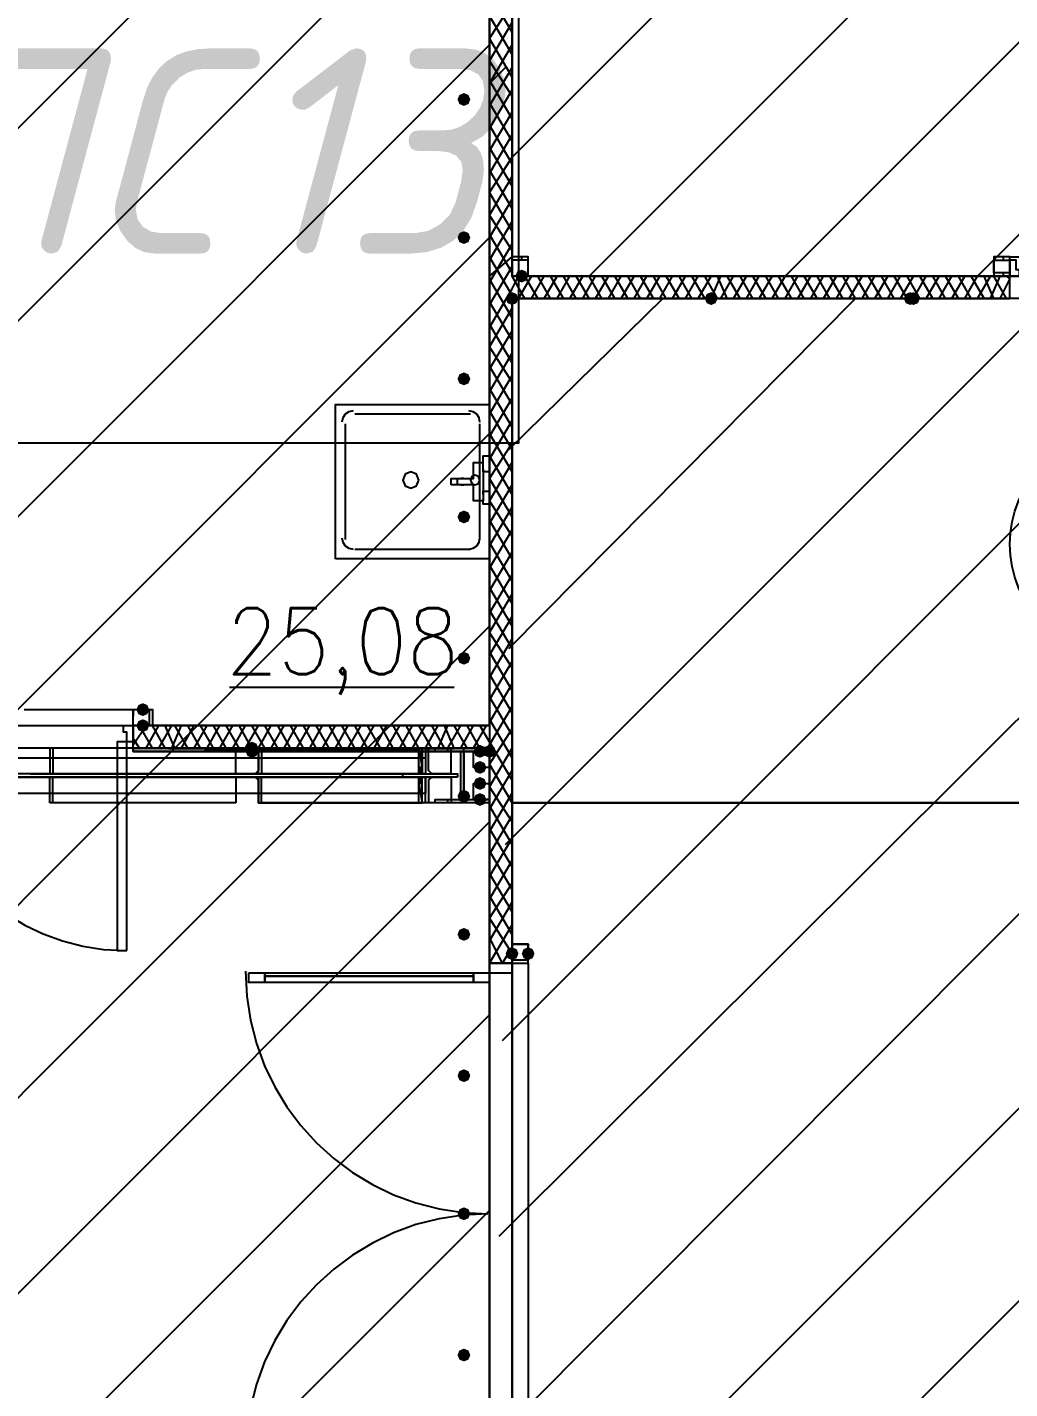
# Model space of a CAD drawing. Header units: millimetres. Extents: x 0 to 420, y 0 to 297.
# Drawn here: x 111.89 to 124.84, y 174.48 to 192.43 of the extents above; entities that cross this region are included whole.
import ezdxf

# ---------------------------------------------------------------- set-up
doc = ezdxf.new("R2010")
doc.units = ezdxf.units.MM
doc.layers.get('0').update_dxf_attribs({"linetype": 'CONTINUOUS'})
doc.styles.get("Standard").update_dxf_attribs({"font": 'STANDARD'})

msp = doc.modelspace()

# ---------------------------------------------------------------- hatches: boundary and pattern name
at = {"true_color": 0x000007}
for points in [[(112.682359, 191.876935), (111.561188, 191.876935), (110.933905, 189.541987), (110.88712, 189.466608), (110.804369, 189.441666), (110.754002, 189.451588), (110.709009, 189.481353), (110.677521, 189.52421), (110.667116, 189.572855), (110.67318, 189.613645), (111.327472, 192.047261), (111.372948, 192.122433), (111.456457, 192.147582), (112.856543, 192.147582), (112.915549, 192.139219), (112.95776, 192.114164), (112.983125, 192.07247), (112.991591, 192.014188), (112.987733, 191.975051), (112.335645, 189.541987), (112.29017, 189.466608), (112.206661, 189.441666), (112.15588, 189.451588), (112.1113, 189.481353), (112.079812, 189.52421), (112.069408, 189.572855), (112.075471, 189.613645)], [(114.167691, 189.712313), (114.226697, 189.703838), (114.268908, 189.678413), (114.294272, 189.636038), (114.302739, 189.576714), (114.294272, 189.517475), (114.268908, 189.47529), (114.226697, 189.450055), (114.167691, 189.441666), (113.571276, 189.441666), (113.434135, 189.460373), (113.312136, 189.516493), (113.205329, 189.610028), (113.113767, 189.740976), (113.058232, 189.874577), (113.039904, 190.009418), (113.054236, 190.118007), (113.415282, 191.471241), (113.46851, 191.629758), (113.538074, 191.76714), (113.623981, 191.883386), (113.726236, 191.978496), (113.844848, 192.052471), (113.979821, 192.10531), (114.131163, 192.137014), (114.29888, 192.147582), (114.819227, 192.147582), (114.878552, 192.139107), (114.920927, 192.113682), (114.946351, 192.071307), (114.954826, 192.011983), (114.946351, 191.952744), (114.920927, 191.910559), (114.878552, 191.885324), (114.819227, 191.876935), (114.225017, 191.876935), (114.107092, 191.864335), (113.998054, 191.826568), (113.897905, 191.763686), (113.806645, 191.675741), (113.737605, 191.578452), (113.695851, 191.471241), (113.333151, 190.118007), (113.318819, 190.017686), (113.342039, 189.893662), (113.411975, 189.796097), (113.516912, 189.733121), (113.644588, 189.712313)], [(115.988306, 191.66141), (115.600802, 191.364305), (115.552088, 191.340327), (115.500481, 191.337846), (115.448736, 191.354452), (115.408979, 191.388007), (115.385759, 191.434171), (115.383623, 191.489431), (115.399815, 191.538558), (115.437091, 191.57983), (116.142095, 192.118919), (116.222022, 192.147582), (116.281346, 192.139219), (116.323721, 192.114164), (116.349146, 192.07247), (116.357621, 192.014188), (116.353211, 191.975051), (115.69947, 189.541987), (115.652754, 189.466608), (115.570485, 189.441666), (115.519636, 189.451588), (115.474574, 189.481353), (115.443086, 189.52421), (115.432681, 189.572855), (115.439296, 189.613645)], [(117.74031, 190.899079), (117.813785, 190.849048), (117.866332, 190.773333), (117.897897, 190.671884), (117.908431, 190.544648), (117.888036, 190.388654), (117.815827, 190.118007), (117.74081, 189.911198), (117.636544, 189.742216), (117.503132, 189.611061), (117.340679, 189.517734), (117.150372, 189.460683), (116.93278, 189.441666), (116.409676, 189.441666), (116.350438, 189.450055), (116.308253, 189.47529), (116.283017, 189.517475), (116.274629, 189.576714), (116.283017, 189.636038), (116.308253, 189.678413), (116.350438, 189.703838), (116.409676, 189.712313), (117.004438, 189.712313), (117.175177, 189.741734), (117.335167, 189.830273), (117.462498, 189.960911), (117.535258, 190.118007), (117.606916, 190.388654), (117.629516, 190.542443), (117.608639, 190.652496), (117.546007, 190.731234), (117.44162, 190.778552), (117.295479, 190.794348), (117.051291, 190.794348), (116.992053, 190.802823), (116.949867, 190.828248), (116.924632, 190.870623), (116.916243, 190.929947), (116.924632, 190.988953), (116.949867, 191.031164), (116.992053, 191.056529), (117.051291, 191.064995), (117.369342, 191.064995), (117.486751, 191.077518), (117.595892, 191.115155), (117.696764, 191.178011), (117.789368, 191.266188), (117.857512, 191.36458), (117.897958, 191.471241), (117.914494, 191.591957), (117.893944, 191.71648), (117.832363, 191.805553), (117.729854, 191.859072), (117.586521, 191.876935), (117.061764, 191.876935), (117.00244, 191.885324), (116.960065, 191.910559), (116.93464, 191.952744), (116.926165, 192.011983), (116.93464, 192.071307), (116.960065, 192.113682), (117.00244, 192.139107), (117.061764, 192.147582), (117.660384, 192.147582), (117.807567, 192.129908), (117.934131, 192.076888), (118.040128, 191.988522), (118.12561, 191.864808), (118.176459, 191.734997), (118.193409, 191.600225), (118.176873, 191.471241), (118.106489, 191.269289), (118.010268, 191.106612), (117.888208, 190.983208)], [(117.729, 191.473667), (117.704129, 191.413871), (117.644333, 191.389), (117.584538, 191.413871), (117.559667, 191.473667), (117.584537, 191.533462), (117.644333, 191.558333), (117.704129, 191.533463)], [(117.729, 189.653333), (117.704129, 189.593537), (117.644333, 189.568667), (117.584538, 189.593537), (117.559667, 189.653333), (117.584537, 189.713129), (117.644333, 189.738), (117.704129, 189.713129)], [(118.491, 189.145333), (118.466129, 189.085537), (118.406333, 189.060667), (118.346537, 189.085537), (118.321667, 189.145333), (118.346537, 189.205129), (118.406333, 189.23), (118.466129, 189.205129)], [(117.729, 187.790667), (117.704129, 187.730871), (117.644333, 187.706), (117.584538, 187.730871), (117.559667, 187.790667), (117.584537, 187.850462), (117.644333, 187.875333), (117.704129, 187.850463)], [(117.729, 185.970333), (117.704129, 185.910537), (117.644333, 185.885667), (117.584538, 185.910537), (117.559667, 185.970333), (117.584537, 186.030129), (117.644333, 186.055), (117.704129, 186.030129)], [(117.729, 184.107667), (117.704129, 184.047871), (117.644333, 184.023), (117.584538, 184.047871), (117.559667, 184.107667), (117.584537, 184.167462), (117.644333, 184.192333), (117.704129, 184.167463)], [(113.495667, 183.430333), (113.470796, 183.370537), (113.411, 183.345667), (113.351204, 183.370537), (113.326333, 183.430333), (113.351204, 183.490129), (113.411, 183.515), (113.470796, 183.490129)], [(113.495667, 183.218667), (113.470796, 183.158871), (113.411, 183.134), (113.351204, 183.158871), (113.326333, 183.218667), (113.351204, 183.278462), (113.411, 183.303333), (113.470796, 183.278463)], [(117.940667, 182.88), (117.915796, 182.820204), (117.856, 182.795333), (117.796204, 182.820204), (117.771333, 182.88), (117.796204, 182.939796), (117.856, 182.964667), (117.915796, 182.939796)], [(117.940667, 182.668333), (117.915796, 182.608537), (117.856, 182.583667), (117.796204, 182.608537), (117.771333, 182.668333), (117.796204, 182.728129), (117.856, 182.753), (117.915796, 182.728129)], [(117.729, 182.287333), (117.704129, 182.227537), (117.644333, 182.202667), (117.584538, 182.227537), (117.559667, 182.287333), (117.584537, 182.347129), (117.644333, 182.372), (117.704129, 182.347129)], [(117.940667, 182.456667), (117.915796, 182.396871), (117.856, 182.372), (117.796204, 182.396871), (117.771333, 182.456667), (117.796204, 182.516462), (117.856, 182.541333), (117.915796, 182.516463)], [(117.940667, 182.245), (117.915796, 182.185204), (117.856, 182.160333), (117.796204, 182.185204), (117.771333, 182.245), (117.796204, 182.304796), (117.856, 182.329667), (117.915796, 182.304796)], [(117.729, 180.467), (117.704129, 180.407204), (117.644333, 180.382333), (117.584538, 180.407204), (117.559667, 180.467), (117.584537, 180.526796), (117.644333, 180.551667), (117.704129, 180.526796)], [(118.364, 180.213), (118.339129, 180.153204), (118.279333, 180.128333), (118.219538, 180.153204), (118.194667, 180.213), (118.219537, 180.272796), (118.279333, 180.297667), (118.339129, 180.272796)], [(118.575667, 180.213), (118.550796, 180.153204), (118.491, 180.128333), (118.431204, 180.153204), (118.406333, 180.213), (118.431204, 180.272796), (118.491, 180.297667), (118.550796, 180.272796)], [(117.729, 178.604333), (117.704129, 178.544537), (117.644333, 178.519667), (117.584538, 178.544537), (117.559667, 178.604333), (117.584537, 178.664129), (117.644333, 178.689), (117.704129, 178.664129)], [(117.729, 176.784), (117.704129, 176.724204), (117.644333, 176.699333), (117.584538, 176.724204), (117.559667, 176.784), (117.584537, 176.843796), (117.644333, 176.868667), (117.704129, 176.843796)], [(117.729, 174.921333), (117.704129, 174.861537), (117.644333, 174.836667), (117.584538, 174.861537), (117.559667, 174.921333), (117.584537, 174.981129), (117.644333, 175.006), (117.704129, 174.981129)]]:
    msp.add_hatch(color=0, dxfattribs=at).paths.add_polyline_path(points, flags=0)
at = {"true_color": 0x0000fe}
for points in [[(118.364, 188.849), (118.339129, 188.789204), (118.279333, 188.764333), (118.219538, 188.789204), (118.194667, 188.849), (118.219537, 188.908796), (118.279333, 188.933667), (118.339129, 188.908796)], [(118.364, 188.849), (118.339129, 188.789204), (118.279333, 188.764333), (118.219538, 188.789204), (118.194667, 188.849), (118.219537, 188.908796), (118.279333, 188.933667), (118.339129, 188.908796)], [(120.988667, 188.849), (120.963796, 188.789204), (120.904, 188.764333), (120.844204, 188.789204), (120.819333, 188.849), (120.844204, 188.908796), (120.904, 188.933667), (120.963796, 188.908796)], [(120.988667, 188.849), (120.963796, 188.789204), (120.904, 188.764333), (120.844204, 188.789204), (120.819333, 188.849), (120.844204, 188.908796), (120.904, 188.933667), (120.963796, 188.908796)], [(123.613333, 188.849), (123.588463, 188.789204), (123.528667, 188.764333), (123.468871, 188.789204), (123.444, 188.849), (123.468871, 188.908796), (123.528667, 188.933667), (123.588462, 188.908796)], [(123.655667, 188.849), (123.630796, 188.789204), (123.571, 188.764333), (123.511204, 188.789204), (123.486333, 188.849), (123.511204, 188.908796), (123.571, 188.933667), (123.630796, 188.908796)], [(114.935, 182.922333), (114.910129, 182.862537), (114.850333, 182.837667), (114.790538, 182.862537), (114.765667, 182.922333), (114.790537, 182.982129), (114.850333, 183.007), (114.910129, 182.982129)], [(114.935, 182.88), (114.910129, 182.820204), (114.850333, 182.795333), (114.790538, 182.820204), (114.765667, 182.88), (114.790537, 182.939796), (114.850333, 182.964667), (114.910129, 182.939796)], [(118.067667, 182.88), (118.042796, 182.820204), (117.983, 182.795333), (117.923204, 182.820204), (117.898333, 182.88), (117.923204, 182.939796), (117.983, 182.964667), (118.042796, 182.939796)]]:
    msp.add_hatch(color=0, dxfattribs=at).paths.add_polyline_path(points, flags=0)
at = {"true_color": 0x000007}
h = msp.add_hatch(color=0, dxfattribs=at)
h.paths.add_polyline_path([(118.279333, 188.849), (124.841, 188.849)], flags=0)
h.paths.add_polyline_path([(124.841, 188.849), (118.279333, 188.849)], flags=0)
h = msp.add_hatch(color=0, dxfattribs=at)
h.paths.add_polyline_path([(117.983, 182.922333), (113.284, 182.922333), (117.983, 182.88)], flags=0)
h.paths.add_polyline_path([(113.284, 182.922333), (117.983, 182.88), (113.284, 182.88)], flags=0)
at = {"true_color": 0x000062}
for points in [[(117.094, 182.922333), (117.051667, 182.922333)], [(116.755333, 182.583667), (116.797667, 182.583667)], [(117.051667, 182.583667), (117.094, 182.583667)], [(116.755333, 182.541333), (116.797667, 182.541333)]]:
    msp.add_hatch(color=0, dxfattribs=at).paths.add_polyline_path(points, flags=0)
h = msp.add_hatch(color=0, dxfattribs=at)
h.paths.add_polyline_path([(117.094, 182.922333), (117.051667, 182.922333), (117.094, 182.668333)], flags=0)
h.paths.add_polyline_path([(117.051667, 182.922333), (117.094, 182.668333), (117.051667, 182.668333)], flags=0)
h = msp.add_hatch(color=0, dxfattribs=at)
h.paths.add_polyline_path([(117.094, 182.583667), (116.755333, 182.583667)], flags=0)
h.paths.add_polyline_path([(116.755333, 182.583667), (117.094, 182.583667)], flags=0)
h.paths.add_polyline_path([(117.094, 182.583667), (116.755333, 182.583667)], flags=0)
h.paths.add_polyline_path([(117.094, 182.583667), (116.755333, 182.583667), (116.713, 182.583667)], flags=0)
h = msp.add_hatch(color=0, dxfattribs=at)
h.paths.add_polyline_path([(116.713, 182.583667), (117.094, 182.583667)], flags=0)
h.paths.add_polyline_path([(117.094, 182.583667), (116.713, 182.583667)], flags=0)
h.paths.add_polyline_path([(117.094, 182.583667), (116.713, 182.583667)], flags=0)
h.paths.add_polyline_path([(116.713, 182.583667), (117.094, 182.583667)], flags=0)
h.paths.add_polyline_path([(117.094, 182.583667), (116.713, 182.583667)], flags=0)
h.paths.add_polyline_path([(117.094, 182.583667), (116.713, 182.583667)], flags=0)
h.paths.add_polyline_path([(116.713, 182.583667), (117.094, 182.583667)], flags=0)
h.paths.add_polyline_path([(117.094, 182.583667), (116.713, 182.583667)], flags=0)
h = msp.add_hatch(color=0, dxfattribs=at)
h.paths.add_polyline_path([(116.755333, 182.583667), (116.797667, 182.583667)], flags=0)
h.paths.add_polyline_path([(116.797667, 182.583667), (116.755333, 182.583667)], flags=0)
h = msp.add_hatch(color=0, dxfattribs=at)
h.paths.add_polyline_path([(117.094, 182.626), (117.051667, 182.626), (117.094, 182.583667)], flags=0)
h.paths.add_polyline_path([(117.051667, 182.626), (117.094, 182.583667), (117.051667, 182.583667)], flags=0)
h.paths.add_polyline_path([(117.094, 182.583667), (117.051667, 182.583667), (116.797667, 182.583667)], flags=0)
h = msp.add_hatch(color=0, dxfattribs=at)
h.paths.add_polyline_path([(117.094, 182.668333), (117.051667, 182.668333), (117.094, 182.626)], flags=0)
h.paths.add_polyline_path([(117.051667, 182.668333), (117.094, 182.626), (117.051667, 182.626)], flags=0)
h.paths.add_polyline_path([(117.094, 182.626), (117.051667, 182.626)], flags=0)
h.paths.add_polyline_path([(117.051667, 182.626), (117.094, 182.626)], flags=0)
h.paths.add_polyline_path([(117.094, 182.626), (117.051667, 182.626)], flags=0)
h.paths.add_polyline_path([(117.094, 182.626), (117.051667, 182.626)], flags=0)
h.paths.add_polyline_path([(117.051667, 182.626), (117.094, 182.626)], flags=0)
h.paths.add_polyline_path([(117.094, 182.626), (117.051667, 182.626)], flags=0)
h = msp.add_hatch(color=0, dxfattribs=at)
h.paths.add_polyline_path([(117.094, 182.541333), (116.713, 182.541333)], flags=0)
h.paths.add_polyline_path([(116.713, 182.541333), (117.094, 182.541333)], flags=0)
h.paths.add_polyline_path([(117.094, 182.541333), (116.713, 182.541333)], flags=0)
h.paths.add_polyline_path([(117.094, 182.541333), (116.713, 182.541333)], flags=0)
h.paths.add_polyline_path([(116.713, 182.541333), (117.094, 182.541333)], flags=0)
h.paths.add_polyline_path([(117.094, 182.541333), (116.713, 182.541333)], flags=0)
h.paths.add_polyline_path([(117.094, 182.541333), (116.713, 182.541333)], flags=0)
h.paths.add_polyline_path([(116.713, 182.541333), (117.094, 182.541333)], flags=0)
h.paths.add_polyline_path([(117.094, 182.541333), (116.713, 182.541333)], flags=0)
h.paths.add_polyline_path([(117.094, 182.541333), (116.713, 182.541333), (116.755333, 182.541333)], flags=0)
h = msp.add_hatch(color=0, dxfattribs=at)
h.paths.add_polyline_path([(116.755333, 182.541333), (117.094, 182.541333)], flags=0)
h.paths.add_polyline_path([(117.094, 182.541333), (116.755333, 182.541333)], flags=0)
h = msp.add_hatch(color=0, dxfattribs=at)
h.paths.add_polyline_path([(116.755333, 182.541333), (116.797667, 182.541333)], flags=0)
h.paths.add_polyline_path([(116.797667, 182.541333), (116.755333, 182.541333)], flags=0)
h = msp.add_hatch(color=0, dxfattribs=at)
h.paths.add_polyline_path([(117.094, 182.541333), (116.797667, 182.541333)], flags=0)
h.paths.add_polyline_path([(116.797667, 182.541333), (117.094, 182.541333), (117.051667, 182.541333)], flags=0)
h = msp.add_hatch(color=0, dxfattribs=at)
h.paths.add_polyline_path([(117.094, 182.541333), (117.051667, 182.541333), (117.094, 182.499)], flags=0)
h.paths.add_polyline_path([(117.051667, 182.541333), (117.094, 182.499), (117.051667, 182.499)], flags=0)
h.paths.add_polyline_path([(117.094, 182.499), (117.051667, 182.499)], flags=0)
h.paths.add_polyline_path([(117.051667, 182.499), (117.094, 182.499)], flags=0)
h.paths.add_polyline_path([(117.094, 182.499), (117.051667, 182.499)], flags=0)
h.paths.add_polyline_path([(117.094, 182.499), (117.051667, 182.499)], flags=0)
h.paths.add_polyline_path([(117.051667, 182.499), (117.094, 182.499)], flags=0)
h.paths.add_polyline_path([(117.094, 182.499), (117.051667, 182.499)], flags=0)
h = msp.add_hatch(color=0, dxfattribs=at)
h.paths.add_polyline_path([(117.094, 182.499), (117.051667, 182.499), (117.094, 182.456667)], flags=0)
h.paths.add_polyline_path([(117.051667, 182.499), (117.094, 182.456667), (117.051667, 182.456667)], flags=0)

# ---------------------------------------------------------------- linework, layer by layer
at = {"color": 0, "true_color": 0x000005}
for points in [[(118.279335, 190.711666), (162.687001, 235.076999)], [(119.295335, 189.145333), (165.227001, 235.076999)], [(121.877668, 189.145333), (167.809334, 235.076999)], [(124.417668, 189.145333), (170.349334, 235.076999)]]:
    msp.add_lwpolyline(points, dxfattribs=at)
at = {"color": 0, "true_color": 0x000098}
msp.add_lwpolyline([(117.983, 200.321333), (105.664, 200.321333), (105.664, 183.218667), (117.983, 183.218667)], close=True, dxfattribs=at)
at = {"color": 0, "true_color": 0x00001e}
msp.add_lwpolyline([(105.664001, 200.321333), (117.983001, 200.321333), (117.983001, 153.204333), (105.664001, 153.204333)], close=True, dxfattribs=at)
at = {"color": 0, "true_color": 0x000007}
for points in [[(117.983, 200.321333), (117.983, 183.218667)], [(118.279333, 189.145333), (118.279333, 200.321333)], [(118.279333, 192.362667), (117.983, 192.870667)], [(117.983, 192.278), (118.279333, 192.743667)], [(118.279333, 192.066333), (117.983, 192.574333)], [(117.983, 191.981667), (118.279333, 192.489667)], [(118.279333, 191.77), (117.983, 192.278)], [(117.983, 191.685333), (118.279333, 192.193333)], [(118.279333, 191.516), (117.983, 191.981667)], [(117.983, 191.389), (118.279333, 191.897)], [(118.279333, 191.219667), (117.983, 191.727667)], [(117.983, 191.092667), (118.279333, 191.600667)], [(118.279333, 190.923333), (117.983, 191.431333)], [(117.983, 190.796333), (118.279333, 191.304333)], [(118.279333, 190.627), (117.983, 191.135)], [(117.983, 190.5), (118.279333, 191.008)], [(118.279333, 190.330667), (117.983, 190.838667)], [(117.983, 190.246), (118.279333, 190.711667)], [(118.279333, 190.034333), (117.983, 190.542333)], [(117.983, 189.949667), (118.279333, 190.457667)], [(118.279333, 189.738), (117.983, 190.246)], [(117.983, 189.653333), (118.279333, 190.161333)], [(118.279333, 189.484), (117.983, 189.949667)], [(117.983, 189.357), (118.279333, 189.865)], [(118.279333, 189.187667), (117.983, 189.695667)], [(117.983, 189.060667), (118.279333, 189.568667)], [(118.279333, 188.891333), (117.983, 189.399333)], [(118.406333, 189.357), (118.406333, 189.399333)], [(124.756333, 189.357), (124.756333, 189.399333)], [(124.841, 189.272333), (124.841, 189.399333), (126.322667, 189.399333)], [(117.983, 188.764333), (118.279333, 189.272333)], [(124.756333, 189.145333), (124.756333, 189.187667)], [(126.322667, 189.145333), (124.841, 189.145333), (124.841, 189.272333)], [(118.279333, 188.595), (117.983, 189.103)], [(118.279333, 188.976), (118.364, 189.145333)], [(118.448667, 188.849), (118.279333, 189.145333)], [(124.841, 189.145333), (118.279333, 189.145333)], [(118.364, 188.849), (118.533333, 189.145333)], [(118.618, 188.849), (118.448667, 189.145333)], [(118.533333, 188.849), (118.702667, 189.145333)], [(118.787333, 188.849), (118.618, 189.145333)], [(118.702667, 188.849), (118.872, 189.145333)], [(118.956667, 188.849), (118.787333, 189.145333)], [(118.872, 188.849), (119.041333, 189.145333)], [(119.126, 188.849), (118.956667, 189.145333)], [(119.041333, 188.849), (119.210667, 189.145333)], [(119.295333, 188.849), (119.126, 189.145333)], [(119.210667, 188.849), (119.38, 189.145333)], [(119.464667, 188.849), (119.295333, 189.145333)], [(119.38, 188.849), (119.549333, 189.145333)], [(119.634, 188.849), (119.464667, 189.145333)], [(119.549333, 188.849), (119.718667, 189.145333)], [(119.803333, 188.849), (119.634, 189.145333)], [(119.718667, 188.849), (119.888, 189.145333)], [(119.972667, 188.849), (119.803333, 189.145333)], [(119.888, 188.849), (120.057333, 189.145333)], [(120.142, 188.849), (119.972667, 189.145333)], [(120.057333, 188.849), (120.226667, 189.145333)], [(120.311333, 188.849), (120.142, 189.145333)], [(120.226667, 188.849), (120.396, 189.145333)], [(120.480667, 188.849), (120.311333, 189.145333)], [(120.396, 188.849), (120.565333, 189.145333)], [(120.65, 188.849), (120.480667, 189.145333)], [(120.565333, 188.849), (120.734667, 189.145333)], [(120.819333, 188.849), (120.65, 189.145333)], [(120.734667, 188.849), (120.904, 189.145333)], [(120.988667, 188.849), (120.819333, 189.145333)], [(120.904, 188.849), (121.031, 189.145333)], [(121.115667, 188.849), (120.988667, 189.145333)], [(121.031, 188.849), (121.200333, 189.145333)], [(121.285, 188.849), (121.115667, 189.145333)], [(121.200333, 188.849), (121.369667, 189.145333)], [(121.454333, 188.849), (121.285, 189.145333)], [(121.369667, 188.849), (121.539, 189.145333)], [(121.623667, 188.849), (121.454333, 189.145333)], [(121.539, 188.849), (121.708333, 189.145333)], [(121.793, 188.849), (121.623667, 189.145333)], [(121.708333, 188.849), (121.877667, 189.145333)], [(121.962333, 188.849), (121.793, 189.145333)], [(121.877667, 188.849), (122.047, 189.145333)], [(122.131667, 188.849), (121.962333, 189.145333)], [(122.047, 188.849), (122.216333, 189.145333)], [(122.301, 188.849), (122.131667, 189.145333)], [(122.216333, 188.849), (122.385667, 189.145333)], [(122.470333, 188.849), (122.301, 189.145333)], [(122.385667, 188.849), (122.555, 189.145333)], [(122.639667, 188.849), (122.470333, 189.145333)], [(122.555, 188.849), (122.724333, 189.145333)], [(122.809, 188.849), (122.639667, 189.145333)], [(122.724333, 188.849), (122.893667, 189.145333)], [(122.978333, 188.849), (122.809, 189.145333)], [(122.893667, 188.849), (123.063, 189.145333)], [(123.147667, 188.849), (122.978333, 189.145333)], [(123.063, 188.849), (123.232333, 189.145333)], [(123.317, 188.849), (123.147667, 189.145333)], [(123.232333, 188.849), (123.401667, 189.145333)], [(123.486333, 188.849), (123.317, 189.145333)], [(123.401667, 188.849), (123.571, 189.145333)], [(123.655667, 188.849), (123.486333, 189.145333)], [(123.571, 188.849), (123.740333, 189.145333)], [(123.825, 188.849), (123.655667, 189.145333)], [(123.740333, 188.849), (123.909667, 189.145333)], [(123.994333, 188.849), (123.825, 189.145333)], [(123.909667, 188.849), (124.079, 189.145333)], [(124.163667, 188.849), (123.994333, 189.145333)], [(124.079, 188.849), (124.248333, 189.145333)], [(124.333, 188.849), (124.163667, 189.145333)], [(124.248333, 188.849), (124.417667, 189.145333)], [(124.502333, 188.849), (124.333, 189.145333)], [(124.417667, 188.849), (124.587, 189.145333)], [(124.629333, 188.849), (124.502333, 189.145333)], [(124.587, 188.849), (124.714, 189.145333)], [(124.798667, 188.849), (124.629333, 189.145333)], [(124.714, 188.849), (124.841, 189.103)], [(124.841, 189.103), (124.798667, 189.145333)], [(124.841, 188.849), (124.841, 189.145333)], [(124.841, 188.849), (124.841, 189.145333)], [(117.983, 188.468), (118.279333, 188.976)], [(118.279333, 188.849), (118.279333, 188.891333)], [(124.841, 188.849), (118.279333, 188.849), (124.841, 188.849), (118.279333, 188.849)], [(118.279333, 180.086), (118.279333, 188.849)], [(118.279333, 188.849), (124.841, 188.849)], [(118.279333, 188.298667), (117.983, 188.806667)], [(117.983, 188.214), (118.279333, 188.722)], [(118.279333, 188.002333), (117.983, 188.510333)], [(117.983, 187.917667), (118.279333, 188.425667)], [(118.279333, 187.748333), (117.983, 188.214)], [(117.983, 187.621333), (118.279333, 188.129333)], [(118.279333, 187.452), (117.983, 187.96)], [(117.983, 187.325), (118.279333, 187.833)], [(118.279333, 187.155667), (117.983, 187.663667)], [(117.983, 187.028667), (118.279333, 187.536667)], [(116.183833, 187.367333), (116.12616, 187.35569), (116.079064, 187.323936), (116.04731, 187.27684), (116.035667, 187.219167)], [(117.729, 187.325), (116.205, 187.325)], [(117.856, 187.219167), (117.844356, 187.27684), (117.812603, 187.323936), (117.765507, 187.35569), (117.707833, 187.367333)], [(118.279333, 186.859333), (117.983, 187.367333)], [(117.983, 186.732333), (118.279333, 187.240333)], [(116.078, 187.198), (116.078, 185.674)], [(117.856, 185.674), (117.856, 187.198)], [(118.279333, 186.563), (117.983, 187.071)], [(117.983, 186.478333), (118.279333, 186.944)], [(117.898333, 186.605333), (117.898333, 186.69)], [(117.898333, 186.605333), (117.898333, 186.69)], [(118.279333, 186.266667), (117.983, 186.774667)], [(117.983, 186.182), (118.279333, 186.69)], [(117.559667, 186.478333), (117.771333, 186.478333)], [(117.771333, 186.393667), (117.559667, 186.393667), (117.559667, 186.478333)], [(117.644333, 186.478333), (117.602, 186.478333)], [(117.602, 186.393667), (117.644333, 186.393667)], [(118.279333, 185.970333), (117.983, 186.478333)], [(117.983, 185.885667), (118.279333, 186.393667)], [(117.898333, 186.266667), (117.898333, 186.182)], [(117.898333, 186.266667), (117.898333, 186.182)], [(118.279333, 185.716333), (117.983, 186.182)], [(117.983, 185.589333), (118.279333, 186.097333)], [(118.279333, 185.42), (117.983, 185.928)], [(117.983, 185.293), (118.279333, 185.801)], [(116.035667, 185.695167), (116.04731, 185.637493), (116.079064, 185.590397), (116.12616, 185.558644), (116.183833, 185.547)], [(117.707833, 185.547), (117.765507, 185.558644), (117.812603, 185.590397), (117.844356, 185.637493), (117.856, 185.695167)], [(118.279333, 185.123667), (117.983, 185.631667)], [(116.205, 185.547), (117.729, 185.547)], [(117.983, 184.996667), (118.279333, 185.504667)], [(118.279333, 184.827333), (117.983, 185.335333)], [(117.983, 184.700333), (118.279333, 185.208333)], [(118.279333, 184.531), (117.983, 185.039)], [(117.983, 184.446333), (118.279333, 184.954333)], [(118.279333, 184.234667), (117.983, 184.742667)], [(117.983, 184.15), (118.279333, 184.658)], [(118.279333, 183.980667), (117.983, 184.446333)], [(117.983, 183.853667), (118.279333, 184.361667)], [(118.279333, 183.684333), (117.983, 184.192333)], [(117.983, 183.557333), (118.279333, 184.065333)], [(118.279333, 183.388), (117.983, 183.896)], [(114.554, 183.726667), (117.517333, 183.726667)], [(117.983, 183.261), (118.279333, 183.769)], [(118.279333, 183.091667), (117.983, 183.599667)], [(117.983, 182.964667), (118.279333, 183.472667)], [(111.844667, 183.430333), (113.284, 183.430333), (113.495667, 183.430333), (113.495667, 183.218667), (113.284, 183.218667), (113.284, 183.430333), (113.538, 183.430333), (113.538, 183.218667), (113.284, 183.218667), (113.284, 183.430333), (113.284, 183.345667)], [(111.844667, 183.218667), (113.284, 183.218667), (113.284, 183.345667)], [(118.279333, 182.795333), (117.983, 183.303333)], [(113.284, 182.964667), (113.453333, 183.218667)], [(113.284, 182.922333), (113.284, 183.007), (113.284, 183.218667)], [(117.983, 183.218667), (113.284, 183.218667)], [(113.538, 182.922333), (113.368667, 183.218667)], [(113.453333, 182.922333), (113.622667, 183.218667)], [(113.707333, 182.922333), (113.538, 183.218667)], [(113.622667, 182.922333), (113.792, 183.218667)], [(113.834333, 182.922333), (113.707333, 183.218667)], [(113.792, 182.922333), (113.919, 183.218667)], [(114.003667, 182.922333), (113.834333, 183.218667)], [(113.919, 182.922333), (114.088333, 183.218667)], [(114.173, 182.922333), (114.003667, 183.218667)], [(114.088333, 182.922333), (114.257667, 183.218667)], [(114.342333, 182.922333), (114.173, 183.218667)], [(114.257667, 182.922333), (114.427, 183.218667)], [(114.511667, 182.922333), (114.342333, 183.218667)], [(114.427, 182.922333), (114.596333, 183.218667)], [(114.681, 182.922333), (114.511667, 183.218667)], [(114.596333, 182.922333), (114.765667, 183.218667)], [(114.850333, 182.922333), (114.681, 183.218667)], [(114.765667, 182.922333), (114.935, 183.218667)], [(115.019667, 182.922333), (114.850333, 183.218667)], [(114.935, 182.922333), (115.104333, 183.218667)], [(115.189, 182.922333), (115.019667, 183.218667)], [(115.104333, 182.922333), (115.273667, 183.218667)], [(115.358333, 182.922333), (115.189, 183.218667)], [(115.273667, 182.922333), (115.443, 183.218667)], [(115.527667, 182.922333), (115.358333, 183.218667)], [(115.443, 182.922333), (115.612333, 183.218667)], [(115.697, 182.922333), (115.527667, 183.218667)], [(115.612333, 182.922333), (115.781667, 183.218667)], [(115.866333, 182.922333), (115.697, 183.218667)], [(115.781667, 182.922333), (115.951, 183.218667)], [(116.035667, 182.922333), (115.866333, 183.218667)], [(115.951, 182.922333), (116.120333, 183.218667)], [(116.205, 182.922333), (116.035667, 183.218667)], [(116.120333, 182.922333), (116.289667, 183.218667)], [(116.374333, 182.922333), (116.205, 183.218667)], [(116.289667, 182.922333), (116.459, 183.218667)], [(116.543667, 182.922333), (116.374333, 183.218667)], [(116.459, 182.922333), (116.628333, 183.218667)], [(116.713, 182.922333), (116.543667, 183.218667)], [(116.628333, 182.922333), (116.797667, 183.218667)], [(116.882333, 182.922333), (116.713, 183.218667)], [(116.797667, 182.922333), (116.967, 183.218667)], [(117.051667, 182.922333), (116.882333, 183.218667)], [(116.967, 182.922333), (117.136333, 183.218667)], [(117.221, 182.922333), (117.051667, 183.218667)], [(117.136333, 182.922333), (117.305667, 183.218667)], [(117.390333, 182.922333), (117.221, 183.218667)], [(117.305667, 182.922333), (117.432667, 183.218667)], [(117.517333, 182.922333), (117.390333, 183.218667)], [(117.432667, 182.922333), (117.602, 183.218667)], [(117.686667, 182.922333), (117.517333, 183.218667)], [(117.602, 182.922333), (117.771333, 183.218667)], [(117.856, 182.922333), (117.686667, 183.218667)], [(117.771333, 182.922333), (117.940667, 183.218667)], [(117.983, 183.007), (117.856, 183.218667)], [(117.983, 182.710667), (118.279333, 183.176333)], [(110.405333, 183.028167), (110.419649, 182.744658), (110.461667, 182.46934), (110.529993, 182.203605), (110.623234, 181.948849), (110.739996, 181.706463), (110.878886, 181.477843), (111.038509, 181.264381), (111.217472, 181.067472), (111.414381, 180.888509), (111.627843, 180.728886), (111.856463, 180.589996), (112.098849, 180.473234), (112.353605, 180.379993), (112.61934, 180.311667), (112.894658, 180.269649), (113.178167, 180.255333)], [(112.183333, 182.922333), (112.183333, 182.626), (112.183333, 182.583667), (111.929333, 182.583667)], [(112.225667, 182.922333), (112.183333, 182.922333)], [(113.368667, 182.922333), (113.284, 183.049333)], [(113.284, 182.922333), (113.284, 183.007)], [(117.983, 182.88), (113.284, 182.88), (117.983, 182.922333), (113.284, 182.922333)], [(113.284, 182.922333), (117.983, 182.922333)], [(114.935, 182.583667), (114.935, 182.922333), (114.935, 182.626)], [(114.935, 182.922333), (117.094, 182.922333)], [(117.136333, 182.922333), (114.977333, 182.922333), (114.977333, 182.583667), (117.136333, 182.583667), (117.475, 182.583667), (117.432667, 182.583667), (117.221, 182.583667), (117.178667, 182.626), (117.178667, 182.922333), (117.136333, 182.922333), (117.136333, 182.583667)], [(117.094, 182.583667), (117.475, 182.583667), (117.475, 182.922333), (117.094, 182.922333)], [(117.263333, 182.88), (117.263333, 182.922333)], [(117.432667, 182.88), (117.432667, 182.922333)], [(117.644333, 182.202667), (117.644333, 182.922333)], [(117.813667, 182.88), (117.813667, 182.922333)], [(117.940667, 182.922333), (117.983, 182.964667)], [(118.279333, 182.499), (117.983, 183.007)], [(117.983, 182.414333), (118.279333, 182.922333)], [(117.983, 182.88), (117.983, 182.922333)], [(117.983, 182.922333), (117.983, 180.086)], [(106.510667, 182.795333), (106.510667, 182.583667), (106.510667, 182.626), (106.510667, 182.795333), (117.136333, 182.795333), (117.136333, 182.583667), (106.510667, 182.583667)], [(111.929333, 182.583667), (112.225667, 182.583667)], [(114.935, 182.626), (114.892667, 182.583667), (114.596333, 182.583667), (114.935, 182.583667)], [(114.596333, 182.583667), (114.892667, 182.583667)], [(114.935, 182.583667), (117.094, 182.583667)], [(116.755333, 182.583667), (117.051667, 182.583667)], [(118.279333, 182.202667), (117.983, 182.710667)], [(117.983, 182.118), (118.279333, 182.626)], [(106.510667, 182.541333), (106.510667, 182.499), (106.510667, 182.329667), (117.136333, 182.329667), (117.136333, 182.499), (117.136333, 182.541333), (117.136333, 182.499), (117.136333, 182.329667)], [(111.929333, 182.541333), (112.225667, 182.541333)], [(112.183333, 182.202667), (112.183333, 182.499), (112.183333, 182.541333), (111.929333, 182.541333)], [(114.935, 182.499), (114.892667, 182.541333), (114.596333, 182.541333), (114.935, 182.541333)], [(114.596333, 182.541333), (114.892667, 182.541333)], [(114.935, 182.541333), (117.094, 182.541333)], [(114.935, 182.541333), (114.935, 182.202667), (114.935, 182.499)], [(117.136333, 182.202667), (114.977333, 182.202667), (114.977333, 182.541333), (117.136333, 182.541333), (117.475, 182.541333), (117.432667, 182.541333), (117.221, 182.541333), (117.178667, 182.499), (117.178667, 182.202667), (117.136333, 182.202667), (117.136333, 182.541333)], [(116.755333, 182.541333), (117.051667, 182.541333)], [(117.094, 182.541333), (117.475, 182.541333), (117.475, 182.202667), (117.094, 182.202667)], [(118.279333, 181.948667), (117.983, 182.414333)], [(112.225667, 182.202667), (112.183333, 182.202667)], [(114.935, 182.202667), (117.094, 182.202667)], [(117.263333, 182.202667), (117.263333, 182.245)], [(117.432667, 182.202667), (117.432667, 182.245)], [(117.813667, 182.202667), (117.813667, 182.245)], [(117.983, 181.821667), (118.279333, 182.329667)], [(117.983, 182.202667), (117.983, 182.245)], [(118.279333, 181.652333), (117.983, 182.160333)], [(117.983, 181.525333), (118.279333, 182.033333)], [(118.279333, 181.356), (117.983, 181.864)], [(117.983, 181.229), (118.279333, 181.737)], [(118.279333, 181.059667), (117.983, 181.567667)], [(117.983, 180.932667), (118.279333, 181.440667)], [(118.279333, 180.763333), (117.983, 181.271333)], [(117.983, 180.678667), (118.279333, 181.144333)], [(118.279333, 180.467), (117.983, 180.975)], [(117.983, 180.382333), (118.279333, 180.890333)], [(118.279333, 180.213), (117.983, 180.678667)], [(117.983, 180.086), (118.279333, 180.594)], [(118.152333, 180.086), (117.983, 180.424667)], [(118.152333, 180.086), (118.279333, 180.297667)], [(117.983, 180.086), (117.983, 180.128333)], [(118.279333, 180.086), (117.983, 180.086)], [(118.279333, 176.784), (118.279333, 180.086), (118.406333, 180.086)], [(118.406333, 180.086), (118.491, 180.086), (118.491, 176.784)], [(114.765667, 179.980167), (114.782168, 179.653381), (114.830602, 179.336034), (114.909362, 179.029732), (115.01684, 178.736083), (115.151431, 178.456693), (115.311527, 178.193169), (115.495523, 177.947117), (115.70181, 177.720143), (115.928783, 177.513856), (116.174835, 177.329861), (116.43836, 177.169764), (116.71775, 177.035174), (117.011399, 176.927695), (117.3177, 176.848936), (117.635047, 176.800502), (117.961833, 176.784)], [(115.019667, 179.916667), (117.771333, 179.916667)], [(117.961833, 176.784), (117.635047, 176.767498), (117.3177, 176.719064), (117.011399, 176.640305), (116.71775, 176.532826), (116.43836, 176.398236), (116.174835, 176.238139), (115.928783, 176.054144), (115.70181, 175.847857), (115.495523, 175.620883), (115.311527, 175.374831), (115.151431, 175.111307), (115.01684, 174.831917), (114.909362, 174.538268), (114.830602, 174.231966), (114.782168, 173.914619), (114.765667, 173.587833)], [(118.406333, 173.439667), (118.279333, 173.439667), (118.279333, 176.784)], [(118.491, 176.784), (118.491, 173.439667), (118.406333, 173.439667)]]:
    msp.add_lwpolyline(points, dxfattribs=at)
for points in [[(134.874, 189.145333), (134.874, 200.321333), (118.279333, 200.321333), (118.279333, 189.145333)], [(105.156001, 194.394666), (118.364001, 194.394666), (118.364001, 186.943999), (105.156001, 186.943999)], [(118.279333, 189.145333), (118.491, 189.145333), (118.491, 189.357), (118.279333, 189.357), (118.279333, 189.145333), (118.491, 189.145333), (118.491, 189.399333), (118.279333, 189.399333)], [(124.629333, 189.145333), (124.841, 189.145333), (124.841, 189.399333), (124.629333, 189.399333)], [(124.629333, 189.187667), (124.629333, 189.357), (124.841, 189.357), (124.841, 189.187667)], [(124.968, 189.145333), (124.968, 189.23), (124.925667, 189.23), (124.925667, 189.357), (124.841, 189.357), (124.841, 189.145333)], [(118.279333, 188.849), (124.841, 188.849)], [(124.841, 188.849), (118.279333, 188.849)], [(124.841, 188.849), (118.279333, 188.849), (124.841, 188.849), (118.279333, 188.849)], [(115.951, 185.42), (115.951, 187.452), (117.983, 187.452), (117.983, 185.42)], [(117.475, 186.393667), (117.475, 186.478333), (117.602, 186.478333), (117.644333, 186.478333), (117.771333, 186.478333), (117.771333, 186.69), (117.898333, 186.69), (117.898333, 186.774667), (117.983, 186.774667), (117.983, 186.563), (117.898333, 186.563), (117.898333, 186.605333), (117.898333, 186.266667), (117.898333, 186.309), (117.983, 186.309), (117.983, 186.139667), (117.898333, 186.139667), (117.898333, 186.182), (117.771333, 186.182), (117.771333, 186.393667)], [(117.051667, 186.457167), (117.020673, 186.532007), (116.945833, 186.563), (116.870993, 186.532007), (116.84, 186.457167), (116.870993, 186.382327), (116.945833, 186.351333), (117.020673, 186.382327)], [(117.856, 186.457167), (117.837394, 186.502061), (117.7925, 186.520667), (117.747605, 186.502061), (117.729, 186.457167), (117.747605, 186.412272), (117.7925, 186.393667), (117.837394, 186.412272)], [(113.284, 183.218667), (113.284, 183.007), (113.199333, 183.007), (113.199333, 183.134), (113.157, 183.134), (113.157, 183.218667)], [(113.284, 183.218667), (113.284, 183.007)], [(114.638667, 182.922333), (112.225667, 182.922333), (112.225667, 182.583667), (114.638667, 182.583667)], [(113.199333, 180.255333), (113.199333, 183.007), (113.072333, 183.007), (113.072333, 180.255333)], [(117.983, 182.922333), (113.284, 182.922333), (117.983, 182.88)], [(113.284, 182.922333), (117.983, 182.88), (113.284, 182.88)], [(113.284, 182.88), (113.284, 182.922333), (117.983, 182.922333), (117.983, 182.88), (113.284, 182.88), (117.983, 182.88), (117.983, 182.922333), (113.284, 182.922333)], [(117.983, 182.202667), (117.263333, 182.202667), (117.263333, 182.245), (117.602, 182.245), (117.602, 182.88), (117.263333, 182.88), (117.263333, 182.922333), (117.983, 182.922333), (117.983, 182.88), (117.644333, 182.88), (117.644333, 182.245), (117.983, 182.245)], [(117.983, 182.668333), (117.771333, 182.668333), (117.771333, 182.88), (117.983, 182.88), (117.983, 182.668333), (117.771333, 182.668333), (117.771333, 182.88), (117.983, 182.88)], [(117.559667, 182.541333), (116.84, 182.541333), (116.84, 182.583667), (117.559667, 182.583667)], [(117.136333, 182.541333), (106.510667, 182.541333)], [(114.638667, 182.202667), (112.225667, 182.202667), (112.225667, 182.541333), (114.638667, 182.541333)], [(117.983, 182.245), (117.771333, 182.245), (117.771333, 182.456667), (117.983, 182.456667), (117.983, 182.245), (117.771333, 182.245), (117.771333, 182.456667), (117.983, 182.456667)], [(118.491, 180.086), (118.491, 180.34), (118.279333, 180.34), (118.279333, 180.086)], [(118.491, 180.128333), (118.279333, 180.128333), (118.279333, 180.34), (118.491, 180.34)], [(118.279333, 180.086), (117.983, 180.086), (117.983, 179.959), (118.279333, 179.959)], [(117.983, 180.086), (118.279333, 180.086)], [(114.808, 179.959), (115.019667, 179.959), (115.019667, 179.832), (114.808, 179.832)], [(115.019667, 179.959), (117.771333, 179.959), (117.771333, 179.916667), (115.019667, 179.916667)], [(115.019667, 179.916667), (117.771333, 179.916667), (117.771333, 179.832), (115.019667, 179.832)], [(117.983, 179.832), (117.771333, 179.832), (117.771333, 179.959), (117.983, 179.959)]]:
    msp.add_lwpolyline(points, close=True, dxfattribs=at)
at = {"color": 0, "true_color": 0x00001e}
for points in [[(105.664001, 184.996666), (117.983001, 197.315666)], [(105.664001, 182.456666), (117.983001, 194.775666)], [(105.664001, 179.874333), (117.983001, 192.193333)], [(105.664001, 177.334333), (117.983001, 189.653333)], [(105.664001, 174.751999), (117.983001, 187.070999)], [(105.664001, 172.211999), (117.983001, 184.530999)], [(105.664001, 169.629666), (117.983001, 181.948666)], [(105.664001, 167.089666), (117.983001, 179.408666)], [(105.664001, 164.507333), (117.983001, 176.826333)]]:
    msp.add_lwpolyline(points, dxfattribs=at)
at = {"color": 0, "true_color": 0x000020}
for points in [[(117.983001, 191.685333), (118.194668, 191.896999)], [(117.983001, 189.145333), (118.279335, 189.399333)], [(118.025335, 168.698333), (138.176001, 188.848999)], [(118.067668, 171.280666), (135.636001, 188.848999)], [(118.110001, 176.487666), (130.513668, 188.848999)], [(118.110001, 173.862999), (133.053668, 188.848999)], [(118.152335, 179.069999), (127.931335, 188.848999)], [(118.194668, 181.652333), (125.391335, 188.848999)], [(118.237001, 186.859333), (120.269001, 188.848999)], [(118.237001, 184.234666), (122.809001, 188.848999)]]:
    msp.add_lwpolyline(points, dxfattribs=at)
at = {"color": 0, "true_color": 0x0000ab}
msp.add_lwpolyline([(118.279333, 182.202667), (134.874, 182.202667), (134.874, 188.849), (118.279333, 188.849)], close=True, dxfattribs=at)
at = {"color": 0, "true_color": 0x000008}
for points in [[(117.983, 170.603333), (117.983, 182.922333), (105.664, 182.922333), (105.664, 170.603333)], [(239.733667, 171.323), (239.733667, 182.202667), (118.279333, 182.202667), (118.279333, 171.323)]]:
    msp.add_lwpolyline(points, close=True, dxfattribs=at)
at = {"color": 0, "true_color": 0x000062}
for points in [[(117.094, 182.922333), (117.094, 182.583667), (116.713, 182.583667)], [(116.713, 182.583667), (116.755333, 182.583667), (116.797667, 182.583667), (117.051667, 182.583667), (117.051667, 182.626), (117.051667, 182.668333), (117.051667, 182.922333), (117.094, 182.922333)], [(117.094, 182.202667), (117.094, 182.541333), (116.713, 182.541333)], [(117.094, 182.202667), (117.051667, 182.202667), (117.051667, 182.456667), (117.051667, 182.499), (117.051667, 182.541333), (116.797667, 182.541333), (116.755333, 182.541333), (116.713, 182.541333)]]:
    msp.add_lwpolyline(points, dxfattribs=at)
for points in [[(117.094, 182.922333), (117.051667, 182.922333)], [(117.094, 182.922333), (117.051667, 182.922333), (117.094, 182.668333)], [(117.051667, 182.922333), (117.094, 182.668333), (117.051667, 182.668333)], [(117.094, 182.583667), (116.755333, 182.583667), (116.713, 182.583667)], [(116.713, 182.583667), (117.094, 182.583667)], [(117.094, 182.583667), (116.713, 182.583667)], [(117.094, 182.583667), (116.713, 182.583667)], [(116.713, 182.583667), (117.094, 182.583667)], [(117.094, 182.583667), (116.713, 182.583667)], [(117.094, 182.583667), (116.713, 182.583667)], [(116.713, 182.583667), (117.094, 182.583667)], [(117.094, 182.583667), (116.713, 182.583667)], [(116.755333, 182.583667), (116.797667, 182.583667)], [(116.755333, 182.583667), (116.797667, 182.583667)], [(116.797667, 182.583667), (116.755333, 182.583667)], [(117.094, 182.583667), (116.755333, 182.583667)], [(116.755333, 182.583667), (117.094, 182.583667)], [(117.094, 182.583667), (116.755333, 182.583667)], [(117.094, 182.583667), (117.051667, 182.583667), (116.797667, 182.583667)], [(117.094, 182.668333), (117.051667, 182.668333), (117.094, 182.626)], [(117.051667, 182.668333), (117.094, 182.626), (117.051667, 182.626)], [(117.094, 182.626), (117.051667, 182.626)], [(117.051667, 182.626), (117.094, 182.626)], [(117.094, 182.626), (117.051667, 182.626)], [(117.094, 182.626), (117.051667, 182.626)], [(117.051667, 182.626), (117.094, 182.626)], [(117.094, 182.626), (117.051667, 182.626)], [(117.094, 182.626), (117.051667, 182.626), (117.094, 182.583667)], [(117.051667, 182.626), (117.094, 182.583667), (117.051667, 182.583667)], [(117.051667, 182.583667), (117.094, 182.583667)], [(117.094, 182.541333), (116.713, 182.541333)], [(116.713, 182.541333), (117.094, 182.541333)], [(117.094, 182.541333), (116.713, 182.541333)], [(117.094, 182.541333), (116.713, 182.541333)], [(116.713, 182.541333), (117.094, 182.541333)], [(117.094, 182.541333), (116.713, 182.541333)], [(117.094, 182.541333), (116.713, 182.541333)], [(116.713, 182.541333), (117.094, 182.541333)], [(117.094, 182.541333), (116.713, 182.541333)], [(117.094, 182.541333), (116.713, 182.541333), (116.755333, 182.541333)], [(116.755333, 182.541333), (117.094, 182.541333)], [(117.094, 182.541333), (116.755333, 182.541333)], [(116.755333, 182.541333), (116.797667, 182.541333)], [(116.755333, 182.541333), (116.797667, 182.541333)], [(116.797667, 182.541333), (116.755333, 182.541333)], [(117.094, 182.541333), (116.797667, 182.541333)], [(116.797667, 182.541333), (117.094, 182.541333), (117.051667, 182.541333)], [(117.094, 182.541333), (117.051667, 182.541333), (117.094, 182.499)], [(117.051667, 182.541333), (117.094, 182.499), (117.051667, 182.499)], [(117.094, 182.499), (117.051667, 182.499)], [(117.051667, 182.499), (117.094, 182.499)], [(117.094, 182.499), (117.051667, 182.499)], [(117.094, 182.499), (117.051667, 182.499)], [(117.051667, 182.499), (117.094, 182.499)], [(117.094, 182.499), (117.051667, 182.499)], [(117.094, 182.499), (117.051667, 182.499), (117.094, 182.456667)], [(117.051667, 182.499), (117.094, 182.456667), (117.051667, 182.456667)], [(117.094, 182.456667), (117.051667, 182.456667), (117.094, 182.202667)], [(117.051667, 182.456667), (117.094, 182.202667), (117.051667, 182.202667)], [(117.094, 182.202667), (117.051667, 182.202667)], [(117.051667, 182.202667), (117.094, 182.202667)]]:
    msp.add_lwpolyline(points, close=True, dxfattribs=at)
at = {"color": 0, "true_color": 0x000007}
msp.add_circle((126.3015, 185.6105), 1.4605, dxfattribs=at)

# ---------------------------------------------------------------- texts
at = {"color": 0, "true_color": 0x000007, "insert": (114.511667, 184.768034), "char_height": 0.872032, "width": 2.76143456, "attachment_point": 1}
msp.add_mtext('25,08', dxfattribs=at)

doc.saveas('drawing.dxf')
